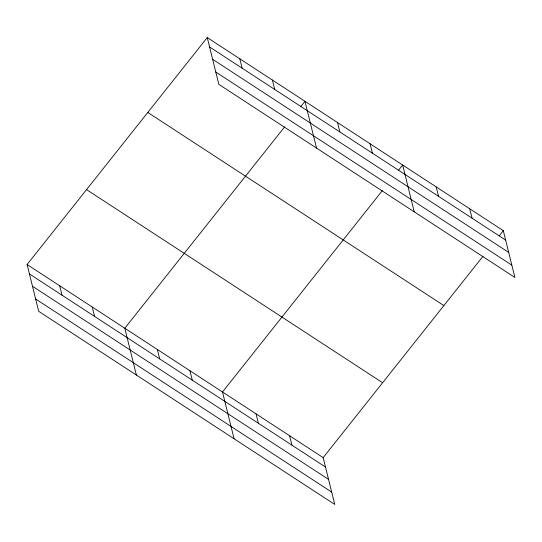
<?xml version="1.0" encoding="UTF-8"?>
<svg xmlns="http://www.w3.org/2000/svg" width="542" height="542" viewBox="0 0 542 542"><rect width="100%" height="100%" fill="white"/><g stroke="black" fill="none" stroke-linecap="round" stroke-linejoin="round"><path stroke-width="0.81" d="M27.1 264.516L323.161 457.638L334.746 504.439L38.685 311.318L27.1 264.516L207.254 37.561L503.315 230.682L514.9 277.484L218.839 84.362L207.254 37.561M284.618 126.909L124.802 328.242L136.381 375.05M300.783 106.544L304.956 101.286L316.542 148.095M382.32 190.642L222.498 391.974L234.083 438.783M398.485 170.276L402.659 165.019L414.237 211.827M323.161 457.638L482.976 256.305M499.141 235.933L503.315 230.682M209.585 46.971L505.645 240.092M212.64 59.315L508.701 252.43M215.784 72.025L511.844 265.146M147.803 112.451L443.864 305.573M86.551 189.619L382.611 382.74M29.431 273.927L325.491 467.048M32.486 286.264L328.54 479.385M35.63 298.981L331.69 492.102M469.765 208.792L472.096 218.209M436.208 186.909L438.539 196.319M370.091 143.779L372.422 153.19M337.524 122.533L339.854 131.943M272.389 80.047L274.719 89.457M239.821 58.8L242.152 68.217M289.604 435.748L291.935 445.165M256.054 413.864L258.385 423.275M189.93 370.728L192.261 380.145M157.37 349.488L159.694 358.899M92.235 307.002L94.565 316.413M59.667 285.756L61.998 295.173"/></g></svg>
